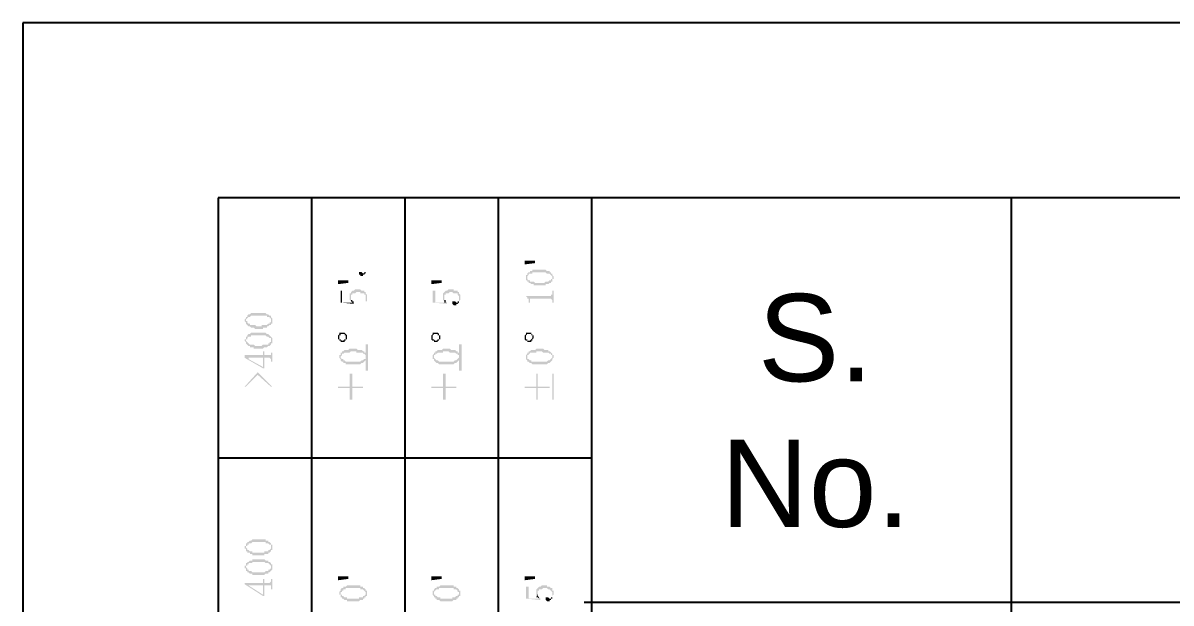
# Model space of a CAD drawing. Header units: millimetres. Extents: x 7018 to 13530, y 4187 to 5692.
# Drawn here: x 7512.01 to 7551.43, y 5228.95 to 5248.87 of the extents above; entities that cross this region are included whole.
import ezdxf

# ---------------------------------------------------------------- set-up
doc = ezdxf.new("R2010")
doc.units = ezdxf.units.MM
doc.styles.get("Standard").update_dxf_attribs({"font": 'arial.ttf'})

msp = doc.modelspace()

# ---------------------------------------------------------------- hatches: boundary and pattern name
at = {"transparency": 33554559}
for points in [[(7523.545, 5240.275), (7523.545, 5240.23), (7523.59, 5240.23), (7523.59, 5240.185), (7523.681, 5240.185), (7523.681, 5240.23), (7523.726, 5240.23), (7523.771, 5240.275), (7523.771, 5240.456), (7523.771, 5240.365), (7523.771, 5240.32), (7523.726, 5240.32), (7523.726, 5240.275), (7523.681, 5240.275), (7523.636, 5240.32), (7523.545, 5240.32)], [(7529.232, 5240.716), (7529.593, 5240.716), (7529.593, 5240.626), (7529.232, 5240.581)], [(7529.277, 5240.129), (7529.277, 5240.084), (7529.277, 5240.039), (7529.322, 5240.039), (7529.322, 5239.994), (7529.322, 5240.129), (7529.322, 5240.174), (7529.322, 5240.174), (7529.367, 5240.219), (7529.367, 5240.265), (7529.503, 5240.265), (7529.503, 5240.31), (7529.954, 5240.31), (7529.999, 5240.265), (7530.089, 5240.265), (7530.135, 5240.219), (7530.135, 5240.219), (7530.18, 5240.174), (7530.18, 5240.129), (7530.18, 5240.265), (7530.135, 5240.265), (7530.135, 5240.31), (7530.089, 5240.31), (7530.089, 5240.355), (7529.999, 5240.355), (7529.954, 5240.4), (7529.503, 5240.4), (7529.503, 5240.355), (7529.412, 5240.355), (7529.412, 5240.31), (7529.367, 5240.31), (7529.322, 5240.265), (7529.322, 5240.219), (7529.277, 5240.219), (7529.277, 5240.174), (7529.277, 5240.174)], [(7522.823, 5240.039), (7523.184, 5240.039), (7523.184, 5239.949), (7522.823, 5239.904)], [(7526.028, 5240.039), (7526.389, 5240.039), (7526.389, 5239.949), (7526.028, 5239.904)], [(7529.322, 5239.994), (7529.367, 5239.994), (7529.367, 5239.949), (7529.412, 5239.949), (7529.458, 5239.904), (7529.548, 5239.904), (7529.548, 5239.858), (7529.954, 5239.858), (7529.954, 5239.904), (7530.044, 5239.904), (7530.089, 5239.949), (7530.135, 5239.949), (7530.135, 5239.994), (7530.18, 5239.994), (7530.18, 5240.039), (7530.18, 5240.084), (7530.225, 5240.084), (7530.225, 5240.129), (7530.225, 5240.174), (7530.225, 5240.174), (7530.18, 5240.219), (7530.18, 5240.265), (7530.18, 5240.129), (7530.18, 5240.084), (7530.135, 5240.084), (7530.135, 5240.039), (7530.089, 5240.039), (7530.044, 5239.994), (7529.954, 5239.994), (7529.909, 5239.949), (7529.593, 5239.949), (7529.548, 5239.994), (7529.412, 5239.994), (7529.412, 5240.039), (7529.367, 5240.039), (7529.322, 5240.084), (7529.322, 5240.129), (7529.322, 5240.129)], [(7522.913, 5239.678), (7522.913, 5239.272), (7523.365, 5239.227), (7523.365, 5239.272), (7523.365, 5239.317), (7523.32, 5239.272), (7522.959, 5239.272), (7522.959, 5239.678)], [(7523.229, 5239.497), (7523.229, 5239.407), (7523.229, 5239.362), (7523.229, 5239.362), (7523.274, 5239.317), (7523.274, 5239.452), (7523.274, 5239.542), (7523.32, 5239.542), (7523.32, 5239.588), (7523.41, 5239.588), (7523.455, 5239.633), (7523.59, 5239.633), (7523.59, 5239.588), (7523.726, 5239.588), (7523.726, 5239.542), (7523.771, 5239.542), (7523.771, 5239.497), (7523.771, 5239.452), (7523.771, 5239.317), (7523.816, 5239.317), (7523.816, 5239.362), (7523.816, 5239.452), (7523.816, 5239.497), (7523.816, 5239.542), (7523.771, 5239.588), (7523.771, 5239.633), (7523.726, 5239.633), (7523.726, 5239.678), (7523.636, 5239.678), (7523.59, 5239.723), (7523.41, 5239.723), (7523.365, 5239.678), (7523.32, 5239.678), (7523.274, 5239.633), (7523.274, 5239.588), (7523.229, 5239.588), (7523.229, 5239.542)], [(7526.073, 5239.678), (7526.073, 5239.272), (7526.569, 5239.227), (7526.569, 5239.272), (7526.569, 5239.272), (7526.524, 5239.317), (7526.524, 5239.272), (7526.163, 5239.272), (7526.163, 5239.678)], [(7526.434, 5239.497), (7526.434, 5239.407), (7526.434, 5239.362), (7526.434, 5239.362), (7526.479, 5239.317), (7526.479, 5239.452), (7526.479, 5239.542), (7526.524, 5239.542), (7526.524, 5239.588), (7526.614, 5239.588), (7526.659, 5239.633), (7526.75, 5239.633), (7526.795, 5239.588), (7526.93, 5239.588), (7526.93, 5239.542), (7526.93, 5239.542), (7526.975, 5239.497), (7526.975, 5239.452), (7526.975, 5239.317), (7526.975, 5239.317), (7527.02, 5239.362), (7527.02, 5239.452), (7527.02, 5239.497), (7527.02, 5239.542), (7526.975, 5239.588), (7526.975, 5239.633), (7526.93, 5239.633), (7526.93, 5239.678), (7526.795, 5239.678), (7526.795, 5239.723), (7526.614, 5239.723), (7526.569, 5239.678), (7526.524, 5239.678), (7526.479, 5239.633), (7526.479, 5239.633), (7526.434, 5239.588), (7526.434, 5239.542)], [(7529.277, 5239.497), (7529.277, 5239.497), (7529.322, 5239.452), (7529.322, 5239.407), (7529.367, 5239.407), (7529.367, 5239.362), (7529.367, 5239.272), (7529.412, 5239.272), (7529.412, 5239.362), (7529.412, 5239.407), (7530.135, 5239.407), (7530.18, 5239.362), (7530.18, 5239.272), (7530.225, 5239.272), (7530.225, 5239.678), (7530.18, 5239.678), (7530.18, 5239.588), (7530.18, 5239.542), (7530.135, 5239.542), (7530.135, 5239.497), (7530.089, 5239.497)], [(7523.274, 5239.317), (7523.274, 5239.317), (7523.32, 5239.272), (7523.32, 5239.272), (7523.365, 5239.317), (7523.32, 5239.317), (7523.32, 5239.362), (7523.274, 5239.362), (7523.274, 5239.407), (7523.274, 5239.452)], [(7526.479, 5239.317), (7526.479, 5239.272), (7526.524, 5239.272), (7526.524, 5239.317), (7526.524, 5239.362), (7526.479, 5239.362), (7526.479, 5239.407), (7526.479, 5239.452)], [(7526.75, 5239.272), (7526.75, 5239.227), (7526.75, 5239.227), (7526.795, 5239.181), (7526.885, 5239.181), (7526.885, 5239.227), (7526.93, 5239.227), (7526.975, 5239.272), (7526.975, 5239.452), (7526.975, 5239.362), (7526.975, 5239.317), (7526.93, 5239.317), (7526.93, 5239.272), (7526.885, 5239.272), (7526.84, 5239.317), (7526.75, 5239.317)], [(7519.619, 5238.64), (7519.619, 5238.64), (7519.664, 5238.595), (7519.664, 5238.55), (7519.664, 5238.685), (7519.664, 5238.685), (7519.709, 5238.73), (7519.709, 5238.73), (7519.754, 5238.775), (7519.799, 5238.775), (7519.844, 5238.82), (7520.386, 5238.82), (7520.386, 5238.775), (7520.476, 5238.775), (7520.476, 5238.73), (7520.521, 5238.73), (7520.521, 5238.685), (7520.521, 5238.64), (7520.521, 5238.82), (7520.476, 5238.82), (7520.431, 5238.866), (7520.386, 5238.866), (7520.341, 5238.911), (7519.844, 5238.911), (7519.799, 5238.866), (7519.754, 5238.866), (7519.709, 5238.82), (7519.709, 5238.775), (7519.664, 5238.775), (7519.664, 5238.73), (7519.664, 5238.73), (7519.619, 5238.685)], [(7519.664, 5238.55), (7519.709, 5238.504), (7519.709, 5238.504), (7519.754, 5238.459), (7519.799, 5238.459), (7519.844, 5238.414), (7519.935, 5238.414), (7519.98, 5238.369), (7520.251, 5238.369), (7520.251, 5238.414), (7520.386, 5238.414), (7520.386, 5238.459), (7520.431, 5238.459), (7520.476, 5238.504), (7520.521, 5238.504), (7520.521, 5238.55), (7520.567, 5238.55), (7520.567, 5238.595), (7520.567, 5238.64), (7520.567, 5238.685), (7520.567, 5238.73), (7520.567, 5238.73), (7520.521, 5238.775), (7520.521, 5238.64), (7520.521, 5238.595), (7520.476, 5238.595), (7520.476, 5238.55), (7520.431, 5238.55), (7520.386, 5238.504), (7520.206, 5238.504), (7520.206, 5238.459), (7520.025, 5238.459), (7519.98, 5238.504), (7519.799, 5238.504), (7519.799, 5238.55), (7519.754, 5238.55), (7519.709, 5238.595), (7519.709, 5238.64), (7519.664, 5238.64)], [(7519.619, 5237.963), (7519.619, 5237.963), (7519.664, 5237.918), (7519.664, 5237.873), (7519.664, 5237.963), (7519.664, 5238.008), (7519.709, 5238.008), (7519.709, 5238.053), (7519.709, 5238.053), (7519.754, 5238.098), (7519.844, 5238.098), (7519.844, 5238.143), (7520.341, 5238.143), (7520.386, 5238.098), (7520.431, 5238.098), (7520.476, 5238.053), (7520.521, 5238.053), (7520.521, 5238.008), (7520.521, 5237.963), (7520.521, 5238.098), (7520.521, 5238.098), (7520.476, 5238.143), (7520.476, 5238.143), (7520.431, 5238.189), (7520.386, 5238.189), (7520.341, 5238.234), (7519.844, 5238.234), (7519.799, 5238.189), (7519.754, 5238.189), (7519.709, 5238.143), (7519.709, 5238.098), (7519.664, 5238.098), (7519.664, 5238.053), (7519.664, 5238.008), (7519.619, 5238.008)], [(7519.664, 5237.873), (7519.709, 5237.827), (7519.709, 5237.827), (7519.754, 5237.782), (7519.799, 5237.782), (7519.799, 5237.737), (7519.935, 5237.737), (7519.935, 5237.692), (7520.251, 5237.692), (7520.296, 5237.737), (7520.386, 5237.737), (7520.431, 5237.782), (7520.476, 5237.782), (7520.521, 5237.827), (7520.521, 5237.873), (7520.567, 5237.873), (7520.567, 5237.918), (7520.567, 5237.963), (7520.567, 5238.008), (7520.567, 5238.053), (7520.567, 5238.053), (7520.521, 5238.098), (7520.521, 5237.963), (7520.521, 5237.918), (7520.476, 5237.918), (7520.476, 5237.873), (7520.431, 5237.873), (7520.431, 5237.827), (7520.251, 5237.827), (7520.206, 5237.782), (7519.98, 5237.782), (7519.935, 5237.827), (7519.799, 5237.827), (7519.754, 5237.873), (7519.754, 5237.873), (7519.709, 5237.918), (7519.709, 5237.918), (7519.664, 5237.963), (7519.664, 5237.963)], [(7522.823, 5238.098), (7522.823, 5238.053), (7522.823, 5238.008), (7522.868, 5238.008), (7522.868, 5237.963), (7522.868, 5238.098), (7522.868, 5238.143), (7522.913, 5238.143), (7522.913, 5238.189), (7523.049, 5238.189), (7523.049, 5238.143), (7523.094, 5238.143), (7523.094, 5237.963), (7523.094, 5238.008), (7523.139, 5238.008), (7523.139, 5238.053), (7523.139, 5238.098), (7523.139, 5238.143), (7523.139, 5238.143), (7523.094, 5238.189), (7523.094, 5238.189), (7523.049, 5238.234), (7522.868, 5238.234), (7522.868, 5238.189), (7522.868, 5238.189), (7522.823, 5238.143), (7522.823, 5238.143)], [(7522.868, 5237.963), (7522.913, 5237.963), (7522.913, 5237.918), (7523.049, 5237.918), (7523.049, 5237.963), (7523.094, 5237.963), (7523.094, 5238.098), (7523.094, 5238.053), (7523.094, 5238.008), (7523.049, 5238.008), (7523.004, 5237.963), (7522.959, 5237.963), (7522.913, 5238.008), (7522.868, 5238.008), (7522.868, 5238.098), (7522.868, 5238.098)], [(7526.028, 5238.098), (7526.028, 5238.053), (7526.028, 5238.008), (7526.028, 5238.008), (7526.073, 5237.963), (7526.073, 5238.098), (7526.073, 5238.143), (7526.073, 5238.143), (7526.118, 5238.189), (7526.253, 5238.189), (7526.253, 5238.143), (7526.298, 5238.143), (7526.298, 5237.963), (7526.298, 5238.008), (7526.343, 5238.008), (7526.343, 5238.053), (7526.343, 5238.098), (7526.343, 5238.143), (7526.298, 5238.143), (7526.298, 5238.189), (7526.298, 5238.189), (7526.253, 5238.234), (7526.073, 5238.234), (7526.073, 5238.189), (7526.073, 5238.189), (7526.028, 5238.143), (7526.028, 5238.143)], [(7526.073, 5237.963), (7526.118, 5237.963), (7526.118, 5237.918), (7526.253, 5237.918), (7526.253, 5237.963), (7526.298, 5237.963), (7526.298, 5238.098), (7526.298, 5238.053), (7526.298, 5238.008), (7526.253, 5238.008), (7526.208, 5237.963), (7526.163, 5237.963), (7526.118, 5238.008), (7526.073, 5238.008), (7526.073, 5238.098), (7526.073, 5238.098)], [(7529.232, 5238.098), (7529.232, 5238.053), (7529.232, 5238.008), (7529.232, 5238.008), (7529.277, 5237.963), (7529.277, 5238.098), (7529.277, 5238.143), (7529.277, 5238.143), (7529.322, 5238.189), (7529.458, 5238.189), (7529.458, 5238.143), (7529.503, 5238.143), (7529.503, 5237.963), (7529.503, 5238.008), (7529.503, 5238.008), (7529.548, 5238.053), (7529.548, 5238.098), (7529.548, 5238.143), (7529.503, 5238.143), (7529.503, 5238.189), (7529.458, 5238.189), (7529.458, 5238.234), (7529.277, 5238.234), (7529.277, 5238.189), (7529.277, 5238.189), (7529.232, 5238.143), (7529.232, 5238.143)], [(7529.277, 5237.963), (7529.322, 5237.963), (7529.322, 5237.918), (7529.458, 5237.918), (7529.458, 5237.963), (7529.503, 5237.963), (7529.503, 5238.098), (7529.503, 5238.053), (7529.503, 5238.053), (7529.458, 5238.008), (7529.458, 5238.008), (7529.412, 5237.963), (7529.322, 5237.963), (7529.322, 5238.008), (7529.277, 5238.008), (7529.277, 5238.098), (7529.277, 5238.098)], [(7519.619, 5237.466), (7519.619, 5237.376), (7520.251, 5237.015), (7520.296, 5237.015), (7520.296, 5237.376), (7520.476, 5237.376), (7520.521, 5237.331), (7520.521, 5237.241), (7520.567, 5237.241), (7520.567, 5237.557), (7520.521, 5237.557), (7520.521, 5237.512), (7520.521, 5237.466), (7520.296, 5237.466), (7520.296, 5237.602), (7520.251, 5237.602), (7520.251, 5237.06), (7519.754, 5237.331), (7519.754, 5237.376)], [(7522.868, 5237.421), (7522.868, 5237.376), (7522.868, 5237.376), (7522.913, 5237.331), (7522.913, 5237.286), (7522.913, 5237.421), (7522.913, 5237.421), (7522.959, 5237.466), (7522.959, 5237.512), (7523.004, 5237.512), (7523.049, 5237.557), (7523.229, 5237.557), (7523.274, 5237.602), (7523.455, 5237.602), (7523.455, 5237.557), (7523.681, 5237.557), (7523.681, 5237.512), (7523.726, 5237.512), (7523.771, 5237.466), (7523.771, 5237.421), (7523.771, 5237.557), (7523.726, 5237.557), (7523.726, 5237.602), (7523.681, 5237.602), (7523.636, 5237.647), (7523.5, 5237.647), (7523.455, 5237.692), (7523.229, 5237.692), (7523.184, 5237.647), (7523.049, 5237.647), (7523.004, 5237.602), (7522.959, 5237.602), (7522.959, 5237.557), (7522.913, 5237.557), (7522.913, 5237.512), (7522.913, 5237.466), (7522.868, 5237.466)], [(7523.861, 5236.935), (7523.861, 5237.838), (7523.771, 5237.838), (7523.771, 5236.935)], [(7526.073, 5237.421), (7526.073, 5237.376), (7526.073, 5237.331), (7526.118, 5237.331), (7526.118, 5237.286), (7526.118, 5237.421), (7526.118, 5237.466), (7526.163, 5237.466), (7526.163, 5237.512), (7526.208, 5237.512), (7526.253, 5237.557), (7526.434, 5237.557), (7526.434, 5237.602), (7526.614, 5237.602), (7526.659, 5237.557), (7526.84, 5237.557), (7526.885, 5237.512), (7526.93, 5237.512), (7526.93, 5237.466), (7526.975, 5237.466), (7526.975, 5237.421), (7526.975, 5237.557), (7526.93, 5237.557), (7526.93, 5237.602), (7526.885, 5237.602), (7526.84, 5237.647), (7526.705, 5237.647), (7526.659, 5237.692), (7526.434, 5237.692), (7526.389, 5237.647), (7526.253, 5237.647), (7526.208, 5237.602), (7526.163, 5237.602), (7526.163, 5237.557), (7526.118, 5237.557), (7526.118, 5237.512), (7526.118, 5237.512), (7526.073, 5237.466)], [(7527.066, 5236.935), (7527.066, 5237.838), (7526.975, 5237.838), (7526.975, 5236.935)], [(7529.277, 5237.421), (7529.277, 5237.376), (7529.277, 5237.331), (7529.277, 5237.331), (7529.322, 5237.286), (7529.322, 5237.421), (7529.322, 5237.466), (7529.367, 5237.466), (7529.367, 5237.512), (7529.412, 5237.512), (7529.412, 5237.557), (7529.638, 5237.557), (7529.638, 5237.602), (7529.819, 5237.602), (7529.864, 5237.557), (7530.044, 5237.557), (7530.089, 5237.512), (7530.135, 5237.512), (7530.135, 5237.466), (7530.18, 5237.466), (7530.18, 5237.421), (7530.18, 5237.512), (7530.135, 5237.557), (7530.135, 5237.557), (7530.089, 5237.602), (7530.044, 5237.602), (7530.044, 5237.647), (7529.909, 5237.647), (7529.864, 5237.692), (7529.638, 5237.692), (7529.593, 5237.647), (7529.458, 5237.647), (7529.412, 5237.602), (7529.367, 5237.602), (7529.367, 5237.557), (7529.322, 5237.557), (7529.322, 5237.512), (7529.322, 5237.512), (7529.277, 5237.466)], [(7519.619, 5237.466), (7519.754, 5237.376), (7520.251, 5237.376), (7520.251, 5237.06), (7520.251, 5237.466)], [(7522.913, 5237.286), (7522.959, 5237.241), (7523.004, 5237.241), (7523.004, 5237.196), (7523.094, 5237.196), (7523.094, 5237.15), (7523.59, 5237.15), (7523.636, 5237.196), (7523.681, 5237.196), (7523.726, 5237.241), (7523.726, 5237.241), (7523.771, 5237.286), (7523.771, 5237.331), (7523.816, 5237.331), (7523.816, 5237.376), (7523.816, 5237.421), (7523.816, 5237.466), (7523.816, 5237.466), (7523.771, 5237.512), (7523.771, 5237.376), (7523.771, 5237.331), (7523.726, 5237.331), (7523.681, 5237.286), (7523.636, 5237.286), (7523.59, 5237.241), (7523.094, 5237.241), (7523.049, 5237.286), (7523.004, 5237.286), (7523.004, 5237.331), (7522.959, 5237.331), (7522.913, 5237.376), (7522.913, 5237.421)], [(7526.118, 5237.286), (7526.163, 5237.241), (7526.163, 5237.241), (7526.208, 5237.196), (7526.253, 5237.196), (7526.298, 5237.15), (7526.795, 5237.15), (7526.84, 5237.196), (7526.885, 5237.196), (7526.93, 5237.241), (7526.93, 5237.241), (7526.975, 5237.286), (7526.975, 5237.331), (7527.02, 5237.331), (7527.02, 5237.376), (7527.02, 5237.421), (7527.02, 5237.466), (7527.02, 5237.466), (7526.975, 5237.512), (7526.975, 5237.376), (7526.975, 5237.376), (7526.93, 5237.331), (7526.93, 5237.331), (7526.885, 5237.286), (7526.84, 5237.286), (7526.795, 5237.241), (7526.298, 5237.241), (7526.253, 5237.286), (7526.208, 5237.286), (7526.163, 5237.331), (7526.163, 5237.331), (7526.118, 5237.376), (7526.118, 5237.421)], [(7529.322, 5237.286), (7529.322, 5237.241), (7529.367, 5237.241), (7529.412, 5237.196), (7529.458, 5237.196), (7529.503, 5237.15), (7529.999, 5237.15), (7530.044, 5237.196), (7530.089, 5237.196), (7530.135, 5237.241), (7530.135, 5237.241), (7530.18, 5237.286), (7530.18, 5237.331), (7530.18, 5237.331), (7530.225, 5237.376), (7530.225, 5237.421), (7530.225, 5237.466), (7530.18, 5237.466), (7530.18, 5237.512), (7530.18, 5237.376), (7530.18, 5237.376), (7530.135, 5237.331), (7530.135, 5237.331), (7530.089, 5237.286), (7530.044, 5237.286), (7529.999, 5237.241), (7529.458, 5237.241), (7529.458, 5237.286), (7529.412, 5237.286), (7529.367, 5237.331), (7529.322, 5237.331), (7529.322, 5237.376), (7529.322, 5237.421)], [(7519.619, 5236.383), (7519.664, 5236.383), (7520.07, 5236.789), (7520.521, 5236.383), (7520.567, 5236.383), (7520.07, 5236.88)], [(7522.823, 5236.383), (7522.823, 5236.338), (7523.229, 5236.338), (7523.229, 5235.932), (7523.32, 5235.932), (7523.32, 5236.338), (7523.681, 5236.338), (7523.681, 5236.383), (7523.32, 5236.383), (7523.32, 5236.835), (7523.229, 5236.835), (7523.229, 5236.383)], [(7526.028, 5236.383), (7526.028, 5236.338), (7526.434, 5236.338), (7526.434, 5235.932), (7526.524, 5235.932), (7526.524, 5236.338), (7526.885, 5236.338), (7526.885, 5236.383), (7526.524, 5236.383), (7526.524, 5236.835), (7526.434, 5236.835), (7526.434, 5236.383)], [(7529.232, 5236.383), (7529.232, 5236.338), (7529.638, 5236.338), (7529.638, 5235.932), (7529.683, 5235.932), (7529.683, 5236.338), (7530.089, 5236.338), (7530.089, 5236.383), (7529.683, 5236.383), (7529.683, 5236.835), (7529.638, 5236.835), (7529.638, 5236.383)], [(7530.225, 5235.932), (7530.225, 5236.835), (7530.18, 5236.835), (7530.18, 5235.932)], [(7519.619, 5230.866), (7519.619, 5230.821), (7519.664, 5230.821), (7519.664, 5230.775), (7519.664, 5230.73), (7519.664, 5230.866), (7519.664, 5230.911), (7519.709, 5230.911), (7519.709, 5230.956), (7519.754, 5230.956), (7519.754, 5231.001), (7519.844, 5231.001), (7519.89, 5231.046), (7520.341, 5231.046), (7520.341, 5231.001), (7520.431, 5231.001), (7520.476, 5230.956), (7520.521, 5230.956), (7520.521, 5230.911), (7520.521, 5230.866), (7520.521, 5231.001), (7520.521, 5231.001), (7520.476, 5231.046), (7520.431, 5231.046), (7520.431, 5231.091), (7520.341, 5231.091), (7520.341, 5231.137), (7519.89, 5231.137), (7519.844, 5231.091), (7519.799, 5231.091), (7519.754, 5231.046), (7519.709, 5231.046), (7519.709, 5231.001), (7519.664, 5231.001), (7519.664, 5230.956), (7519.664, 5230.911), (7519.619, 5230.911)], [(7519.664, 5230.73), (7519.709, 5230.73), (7519.709, 5230.685), (7519.799, 5230.685), (7519.799, 5230.64), (7519.89, 5230.64), (7519.89, 5230.595), (7520.296, 5230.595), (7520.296, 5230.64), (7520.431, 5230.64), (7520.431, 5230.685), (7520.476, 5230.685), (7520.521, 5230.73), (7520.521, 5230.775), (7520.567, 5230.775), (7520.567, 5230.821), (7520.567, 5230.866), (7520.567, 5230.911), (7520.567, 5230.956), (7520.521, 5230.956), (7520.521, 5231.001), (7520.521, 5230.866), (7520.521, 5230.821), (7520.521, 5230.821), (7520.476, 5230.775), (7520.431, 5230.775), (7520.431, 5230.73), (7520.296, 5230.73), (7520.296, 5230.685), (7519.89, 5230.685), (7519.89, 5230.73), (7519.799, 5230.73), (7519.754, 5230.775), (7519.709, 5230.775), (7519.709, 5230.821), (7519.709, 5230.821), (7519.664, 5230.866), (7519.664, 5230.866)], [(7519.619, 5230.189), (7519.619, 5230.144), (7519.664, 5230.144), (7519.664, 5230.098), (7519.664, 5230.053), (7519.664, 5230.189), (7519.664, 5230.234), (7519.709, 5230.234), (7519.709, 5230.279), (7519.754, 5230.279), (7519.754, 5230.324), (7519.89, 5230.324), (7519.89, 5230.369), (7520.296, 5230.369), (7520.341, 5230.324), (7520.431, 5230.324), (7520.476, 5230.279), (7520.476, 5230.279), (7520.521, 5230.234), (7520.521, 5230.189), (7520.521, 5230.324), (7520.521, 5230.324), (7520.476, 5230.369), (7520.431, 5230.369), (7520.431, 5230.414), (7520.341, 5230.414), (7520.296, 5230.46), (7519.89, 5230.46), (7519.89, 5230.414), (7519.799, 5230.414), (7519.754, 5230.369), (7519.709, 5230.369), (7519.709, 5230.324), (7519.664, 5230.324), (7519.664, 5230.279), (7519.664, 5230.234), (7519.619, 5230.234)], [(7519.664, 5230.053), (7519.709, 5230.053), (7519.709, 5230.008), (7519.754, 5230.008), (7519.799, 5229.963), (7519.89, 5229.963), (7519.89, 5229.918), (7520.296, 5229.918), (7520.341, 5229.963), (7520.431, 5229.963), (7520.431, 5230.008), (7520.476, 5230.008), (7520.521, 5230.053), (7520.521, 5230.053), (7520.567, 5230.098), (7520.567, 5230.144), (7520.567, 5230.189), (7520.567, 5230.234), (7520.567, 5230.279), (7520.521, 5230.279), (7520.521, 5230.324), (7520.521, 5230.189), (7520.521, 5230.144), (7520.521, 5230.144), (7520.476, 5230.098), (7520.431, 5230.098), (7520.431, 5230.053), (7520.341, 5230.053), (7520.296, 5230.008), (7519.89, 5230.008), (7519.844, 5230.053), (7519.754, 5230.053), (7519.754, 5230.098), (7519.709, 5230.098), (7519.709, 5230.144), (7519.709, 5230.144), (7519.664, 5230.189), (7519.664, 5230.189)], [(7519.619, 5229.647), (7519.619, 5229.602), (7520.251, 5229.196), (7520.296, 5229.196), (7520.296, 5229.557), (7520.521, 5229.557), (7520.521, 5229.512), (7520.521, 5229.421), (7520.567, 5229.421), (7520.567, 5229.783), (7520.521, 5229.783), (7520.521, 5229.737), (7520.521, 5229.692), (7520.521, 5229.692), (7520.476, 5229.647), (7520.296, 5229.647), (7520.296, 5229.783), (7520.251, 5229.783), (7520.251, 5229.241), (7519.754, 5229.557), (7519.754, 5229.557)], [(7522.823, 5229.873), (7523.184, 5229.873), (7523.184, 5229.783), (7522.823, 5229.737)], [(7526.028, 5229.873), (7526.389, 5229.873), (7526.389, 5229.783), (7526.028, 5229.737)], [(7529.232, 5229.873), (7529.593, 5229.873), (7529.593, 5229.783), (7529.232, 5229.737)], [(7519.619, 5229.647), (7519.754, 5229.557), (7520.251, 5229.557), (7520.251, 5229.241), (7520.251, 5229.647)], [(7522.868, 5229.286), (7522.868, 5229.241), (7522.913, 5229.241), (7522.913, 5229.196), (7522.913, 5229.151), (7522.913, 5229.286), (7522.913, 5229.331), (7522.959, 5229.331), (7522.959, 5229.376), (7523.004, 5229.376), (7523.004, 5229.421), (7523.094, 5229.421), (7523.094, 5229.467), (7523.59, 5229.467), (7523.59, 5229.421), (7523.681, 5229.421), (7523.726, 5229.376), (7523.726, 5229.376), (7523.771, 5229.331), (7523.771, 5229.286), (7523.771, 5229.421), (7523.771, 5229.421), (7523.726, 5229.467), (7523.681, 5229.467), (7523.681, 5229.512), (7523.59, 5229.512), (7523.59, 5229.557), (7523.139, 5229.557), (7523.094, 5229.512), (7523.004, 5229.512), (7523.004, 5229.467), (7522.959, 5229.467), (7522.913, 5229.421), (7522.913, 5229.376), (7522.913, 5229.376), (7522.868, 5229.331), (7522.868, 5229.331)], [(7522.913, 5229.151), (7522.959, 5229.151), (7522.959, 5229.106), (7523.004, 5229.106), (7523.049, 5229.06), (7523.139, 5229.06), (7523.139, 5229.015), (7523.545, 5229.015), (7523.59, 5229.06), (7523.681, 5229.06), (7523.681, 5229.106), (7523.726, 5229.106), (7523.726, 5229.151), (7523.771, 5229.151), (7523.771, 5229.196), (7523.816, 5229.196), (7523.816, 5229.286), (7523.816, 5229.331), (7523.816, 5229.376), (7523.771, 5229.376), (7523.771, 5229.421), (7523.771, 5229.286), (7523.771, 5229.241), (7523.771, 5229.241), (7523.726, 5229.196), (7523.681, 5229.196), (7523.681, 5229.151), (7523.545, 5229.151), (7523.545, 5229.106), (7523.139, 5229.106), (7523.139, 5229.151), (7523.049, 5229.151), (7523.004, 5229.196), (7522.959, 5229.196), (7522.959, 5229.241), (7522.913, 5229.241), (7522.913, 5229.286), (7522.913, 5229.286)], [(7526.073, 5229.286), (7526.073, 5229.241), (7526.073, 5229.241), (7526.118, 5229.196), (7526.118, 5229.151), (7526.118, 5229.286), (7526.118, 5229.331), (7526.118, 5229.331), (7526.163, 5229.376), (7526.163, 5229.376), (7526.208, 5229.421), (7526.298, 5229.421), (7526.298, 5229.467), (7526.795, 5229.467), (7526.795, 5229.421), (7526.885, 5229.421), (7526.93, 5229.376), (7526.93, 5229.331), (7526.975, 5229.331), (7526.975, 5229.286), (7526.975, 5229.421), (7526.975, 5229.421), (7526.93, 5229.467), (7526.885, 5229.467), (7526.885, 5229.512), (7526.795, 5229.512), (7526.795, 5229.557), (7526.343, 5229.557), (7526.298, 5229.512), (7526.208, 5229.512), (7526.208, 5229.467), (7526.163, 5229.467), (7526.118, 5229.421), (7526.118, 5229.376), (7526.073, 5229.376), (7526.073, 5229.331), (7526.073, 5229.331)], [(7526.118, 5229.151), (7526.163, 5229.151), (7526.163, 5229.106), (7526.208, 5229.106), (7526.208, 5229.06), (7526.298, 5229.06), (7526.343, 5229.015), (7526.75, 5229.015), (7526.795, 5229.06), (7526.885, 5229.06), (7526.885, 5229.106), (7526.93, 5229.106), (7526.93, 5229.151), (7526.975, 5229.151), (7526.975, 5229.196), (7527.02, 5229.196), (7527.02, 5229.286), (7527.02, 5229.331), (7527.02, 5229.376), (7526.975, 5229.376), (7526.975, 5229.421), (7526.975, 5229.286), (7526.975, 5229.241), (7526.93, 5229.241), (7526.93, 5229.196), (7526.885, 5229.196), (7526.84, 5229.151), (7526.75, 5229.151), (7526.75, 5229.106), (7526.343, 5229.106), (7526.343, 5229.151), (7526.253, 5229.151), (7526.208, 5229.196), (7526.163, 5229.196), (7526.163, 5229.241), (7526.118, 5229.241), (7526.118, 5229.286), (7526.118, 5229.286)], [(7529.277, 5229.512), (7529.277, 5229.106), (7529.774, 5229.06), (7529.774, 5229.106), (7529.774, 5229.106), (7529.728, 5229.151), (7529.728, 5229.106), (7529.367, 5229.106), (7529.367, 5229.512)], [(7529.638, 5229.331), (7529.638, 5229.286), (7529.638, 5229.196), (7529.638, 5229.151), (7529.683, 5229.286), (7529.683, 5229.376), (7529.728, 5229.376), (7529.728, 5229.421), (7529.819, 5229.421), (7529.864, 5229.467), (7529.999, 5229.467), (7530.044, 5229.421), (7530.089, 5229.421), (7530.135, 5229.376), (7530.135, 5229.376), (7530.18, 5229.331), (7530.18, 5229.286), (7530.18, 5229.151), (7530.18, 5229.196), (7530.225, 5229.241), (7530.225, 5229.286), (7530.225, 5229.376), (7530.18, 5229.376), (7530.18, 5229.421), (7530.18, 5229.467), (7530.135, 5229.467), (7530.089, 5229.512), (7529.999, 5229.512), (7529.999, 5229.557), (7529.819, 5229.557), (7529.774, 5229.512), (7529.728, 5229.512), (7529.683, 5229.467), (7529.683, 5229.467), (7529.638, 5229.421), (7529.638, 5229.376)], [(7529.638, 5229.151), (7529.683, 5229.151), (7529.728, 5229.106), (7529.728, 5229.151), (7529.728, 5229.151), (7529.683, 5229.196), (7529.683, 5229.241), (7529.683, 5229.286)], [(7529.954, 5229.106), (7529.954, 5229.06), (7529.954, 5229.06), (7529.999, 5229.015), (7530.089, 5229.015), (7530.089, 5229.06), (7530.135, 5229.06), (7530.135, 5229.106), (7530.18, 5229.106), (7530.18, 5229.286), (7530.18, 5229.241), (7530.18, 5229.151), (7530.135, 5229.151), (7530.135, 5229.106), (7530.089, 5229.106), (7530.044, 5229.151), (7529.954, 5229.151)]]:
    msp.add_hatch(color=256, dxfattribs=at).paths.add_polyline_path(points)

# ---------------------------------------------------------------- linework, layer by layer
for p, q in [((7927.972, 5242.873), (7518.716, 5242.873)), ((7518.716, 5242.873), (7518.716, 4956.132)), ((7545.941, 5242.873), (7545.941, 4986.912)), ((7531.273, 5228.984), (7927.711, 5228.984))]:
    msp.add_line(p, q)
msp.add_lwpolyline([(7932.01, 4951.873), (7932.01, 5248.873), (7512.01, 5248.873), (7512.01, 4951.873)], close=True)
for points in [[(7521.921, 5242.873), (7521.921, 5168.959)], [(7525.125, 5242.873), (7525.125, 5168.959)], [(7528.329, 5242.873), (7528.329, 5168.959)], [(7531.534, 5242.873), (7531.534, 4956.132)], [(7518.716, 5233.935), (7531.534, 5233.935)]]:
    msp.add_lwpolyline(points)

# ---------------------------------------------------------------- texts
at = {"insert": (7539.221, 5235.546), "char_height": 2.9997, "width": 34.34827, "attachment_point": 5}
msp.add_mtext('S. \\PNo.', dxfattribs=at)

doc.saveas('drawing.dxf')
